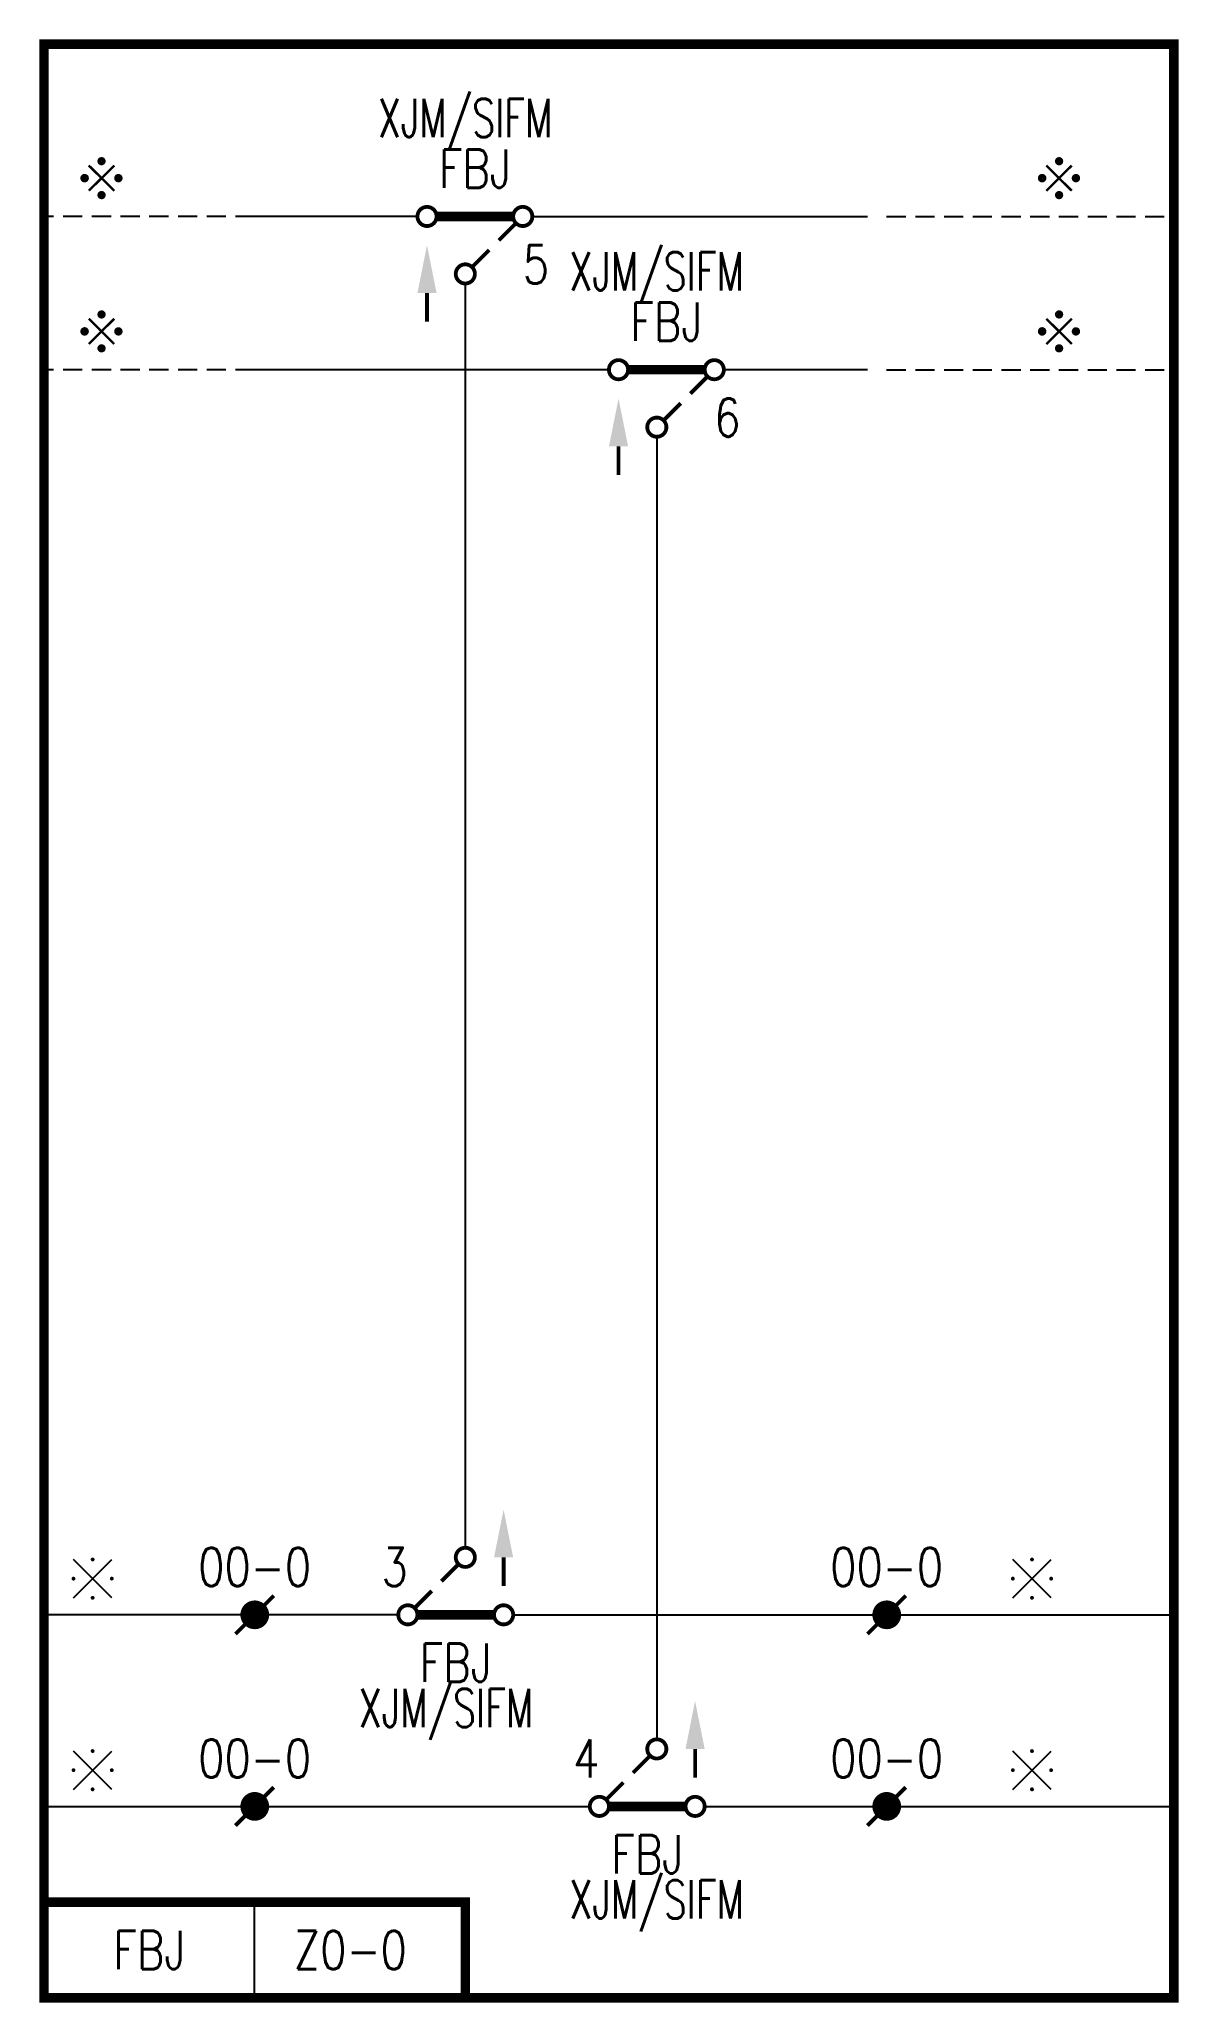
# Model space of a CAD drawing. Header units: millimetres. Extents: x 0 to 59, y -46 to 56.
import ezdxf
from ezdxf.enums import TextEntityAlignment as Align

# ---------------------------------------------------------------- set-up
doc = ezdxf.new("R2010")
doc.units = ezdxf.units.MM
doc.linetypes.add('DASHEDX2', pattern=[1.5, 1, -0.5])
doc.styles.get("Standard").update_dxf_attribs({"font": 'txt.shx', "bigfont": 'hztxt.shx'})

# ---------------------------------------------------------------- blocks, each defined once
blk = doc.blocks.new('conti_2')
for points in [[(0.05, 1, 0.1, 0.1, 1), (-0.05, 1, 0.1, 0.1, 1)], [(-0.95, 0, 0.1, 0.1, 1), (-1.05, 0, 0.1, 0.1, 1)], [(1.05, 0, 0.1, 0.1, 1), (0.95, 0, 0.1, 0.1, 1)], [(0.05, -1, 0.1, 0.1, 1), (-0.05, -1, 0.1, 0.1, 1)]]:
    blk.add_lwpolyline(points, format="xyseb", close=True)
for points in [[(-1, -1), (1, 1)], [(1, -1), (-1, 1)]]:
    blk.add_lwpolyline(points)
at = {"width": 0.7}
blk.add_attdef('1', (1.45, -0.91), '', height=2, dxfattribs=at)

msp = doc.modelspace()

# ---------------------------------------------------------------- linework, layer by layer
at = {"color": 7}
for p, q in [((25.5, 47), (43, 47)), ((22, 43.5), (22, -22.5)), ((43, 39), (35.5, 39)), ((32, 35.5), (32, -32.5)), ((18.5, -26), (0, -26)), ((24.5, -26), (59, -26)), ((0, -36), (28.5, -36)), ((34.5, -36), (59, -36)), ((11, -46), (11, -41))]:
    msp.add_line(p, q, dxfattribs=at)
for points, const_width in [([(0, -44), (0, 56), (59, 56), (59, -46), (0, -46), (0, -42)], 0.5), ([(2.34, 48.34), (3.67, 49.66)], 0.125), ([(2.34, 49.66), (3.67, 48.34)], 0.125), ([(52.34, 48.34), (53.67, 49.66)], 0.125), ([(52.34, 49.66), (53.67, 48.34)], 0.125), ([(20.5, 47), (24.5, 47)], 0.5), ([(24.68, 46.68), (23.75, 45.75)], 0.2), ([(23.25, 45.25), (22.31, 44.31)], 0.2), ([(20, 43), (20, 41.5)], 0.2), ([(2.34, 40.34), (3.67, 41.66)], 0.125), ([(2.34, 41.66), (3.67, 40.34)], 0.125), ([(52.34, 40.34), (53.67, 41.66)], 0.125), ([(52.34, 41.66), (53.67, 40.34)], 0.125), ([(30.5, 39), (34.5, 39)], 0.5), ([(34.68, 38.68), (33.75, 37.75)], 0.2), ([(33.25, 37.25), (32.31, 36.31)], 0.2), ([(30, 35), (30, 33.5)], 0.2), ([(20.75, -24.25), (21.69, -23.31)], 0.2), ([(24, -23), (24, -24.5)], 0.2), ([(10, -27), (12, -25)], 0.2), ([(19.32, -25.68), (20.25, -24.75)], 0.2), ([(43, -27), (45, -25)], 0.2), ([(23.5, -26), (19.5, -26)], 0.5), ([(30.75, -34.25), (31.69, -33.31)], 0.2), ([(34, -33), (34, -34.5)], 0.2), ([(29.32, -35.68), (30.25, -34.75)], 0.2), ([(10, -37), (12, -35)], 0.2), ([(33.5, -36), (29.5, -36)], 0.5), ([(43, -37), (45, -35)], 0.2), ([(0, -41), (0, -46), (22, -46)], 0.5), ([(0, -41), (22, -41), (22, -46)], 0.5)]:
    msp.add_lwpolyline(points, dxfattribs=dict(at, const_width=const_width))
for points, const_width in [([(2.04, 48.92, 1), (2.2, 49.08, 1)], 0.219), ([(2.93, 49.81, 1), (3.08, 49.96, 1)], 0.219), ([(3.81, 48.92, 1), (3.96, 49.08, 1)], 0.219), ([(52.04, 48.92, 1), (52.2, 49.08, 1)], 0.219), ([(52.93, 49.81, 1), (53.08, 49.96, 1)], 0.219), ([(53.81, 48.92, 1), (53.96, 49.08, 1)], 0.219), ([(2.93, 48.04, 1), (3.08, 48.19, 1)], 0.219), ([(52.93, 48.04, 1), (53.08, 48.19, 1)], 0.219), ([(2.93, 41.81, 1), (3.08, 41.96, 1)], 0.219), ([(52.93, 41.81, 1), (53.08, 41.96, 1)], 0.219), ([(2.04, 40.92, 1), (2.2, 41.08, 1)], 0.219), ([(3.81, 40.92, 1), (3.96, 41.08, 1)], 0.219), ([(52.04, 40.92, 1), (52.2, 41.08, 1)], 0.219), ([(53.81, 40.92, 1), (53.96, 41.08, 1)], 0.219), ([(2.93, 40.04, 1), (3.08, 40.19, 1)], 0.219), ([(52.93, 40.04, 1), (53.08, 40.19, 1)], 0.219), ([(10.63, -26, 1), (11.38, -26, 1)], 0.75), ([(43.63, -26, 1), (44.38, -26, 1)], 0.75), ([(10.63, -36, 1), (11.38, -36, 1)], 0.75), ([(43.63, -36, 1), (44.38, -36, 1)], 0.75)]:
    msp.add_lwpolyline(points, format="xyb", close=True, dxfattribs=dict(at, const_width=const_width))
at = {"color": 7, "const_width": 0.2}
for points in [[(20, 46.5, -1), (20, 47.5, -1), (20, 46.5)], [(25, 46.5, -1), (25, 47.5, -1), (25, 46.5)], [(22, 43.5, -1), (22, 44.5, -1), (22, 43.5)], [(30, 38.5, -1), (30, 39.5, -1), (30, 38.5)], [(35, 38.5, -1), (35, 39.5, -1), (35, 38.5)], [(32, 35.5, -1), (32, 36.5, -1), (32, 35.5)], [(22, -22.5, -1), (22, -23.5, -1), (22, -22.5)], [(19, -25.5, -1), (19, -26.5, -1), (19, -25.5)], [(24, -25.5, -1), (24, -26.5, -1), (24, -25.5)], [(32, -32.5, -1), (32, -33.5, -1), (32, -32.5)], [(29, -35.5, -1), (29, -36.5, -1), (29, -35.5)], [(34, -35.5, -1), (34, -36.5, -1), (34, -35.5)]]:
    msp.add_lwpolyline(points, format="xyb", dxfattribs=at)
at = {"color": 7, "linetype": 'DASHEDX2'}
for points in [[(11, 47), (0, 47)], [(44, 47), (59, 47)], [(11, 39), (0, 39)], [(44, 39), (59, 39)]]:
    msp.add_lwpolyline(points, dxfattribs=at)
at = {"color": 7}
for points in [[(19.5, 47), (11, 47)], [(29.5, 39), (11, 39)]]:
    msp.add_lwpolyline(points, dxfattribs=at)
for points in [[(19.5, 43), (20.5, 43), (20, 45.5)], [(29.5, 35), (30.5, 35), (30, 37.5)], [(23.5, -23), (24.5, -23), (24, -20.5)], [(33.5, -33), (34.5, -33), (34, -30.5)]]:
    msp.add_solid(points, dxfattribs=at)

# ---------------------------------------------------------------- block references
at = {"color": 3}
for p in [(2.54, -24.11), (51.59, -24.11), (2.54, -34.11), (51.59, -34.11)]:
    msp.add_blockref('conti_2', p, dxfattribs=at)

# ---------------------------------------------------------------- texts
at = {"color": 3, "width": 0.7}
for p in [(22, 52), (32, 44), (21, -31), (32, -41)]:
    msp.add_text('XJM/SIFM', height=2, dxfattribs=at).set_placement(p, align=Align.MIDDLE)
at = {"color": 7, "width": 0.8}
for p in [(22.5, 48.5), (32.5, 40.5), (21.5, -29.5), (31.5, -39.5)]:
    msp.add_text('FBJ', height=2, dxfattribs=at).set_placement(p, align=Align.CENTER)
for s, p in [('5', (25, 43.5)), ('6', (35, 35.5))]:
    msp.add_text(s, height=2, dxfattribs=at).set_placement(p)
at = {"color": 3, "width": 0.8}
for p in [(11, -24.5), (44, -24.5), (11, -34.5), (44, -34.5)]:
    msp.add_text('00-0', height=2, dxfattribs=at).set_placement(p, align=Align.CENTER)
at = {"color": 7, "width": 0.8}
for s, p in [('3', (19, -24.5)), ('4', (29, -34.5))]:
    msp.add_text(s, height=2, dxfattribs=at).set_placement(p, align=Align.RIGHT)
msp.add_text('FBJ', height=2, dxfattribs=at).set_placement((5.5, -43.5), align=Align.MIDDLE)
at = {"color": 5, "width": 0.8}
msp.add_text('Z0-0', height=2, dxfattribs=at).set_placement((16, -43.5), align=Align.MIDDLE)

doc.saveas('drawing.dxf')
